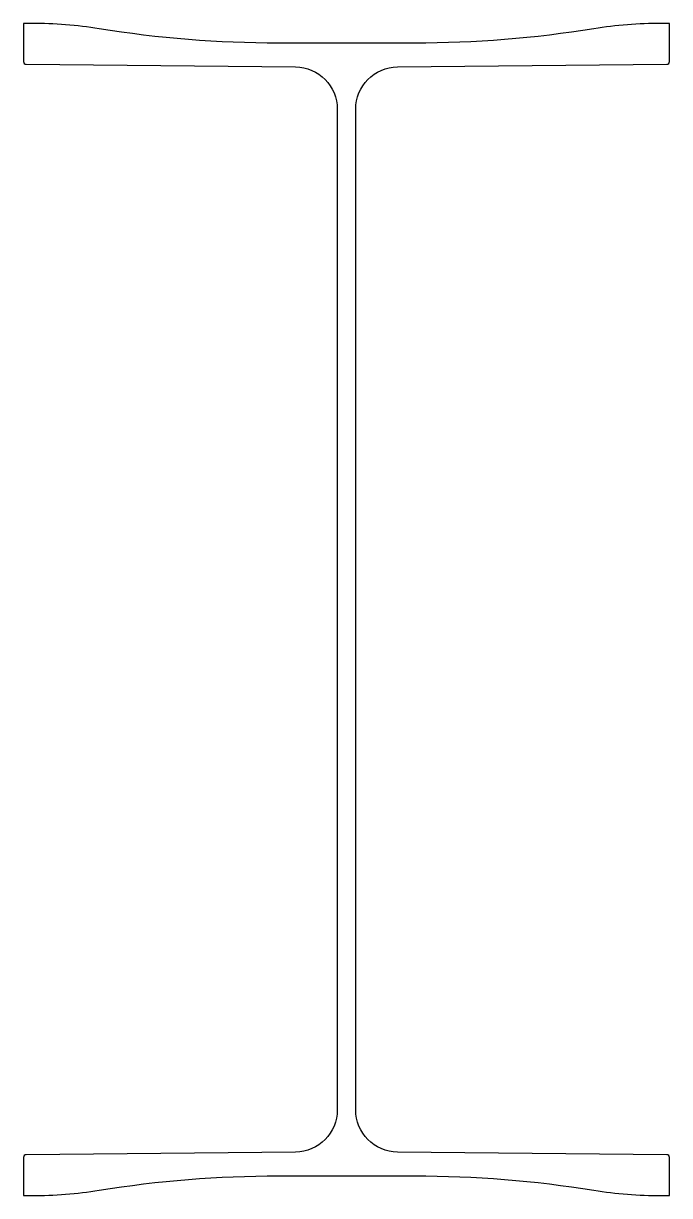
# Model space of a CAD drawing. Header units: millimetres. Extents: x -229 to 229, y -416 to 416.
import ezdxf

# ---------------------------------------------------------------- set-up
doc = ezdxf.new("R2010")
doc.units = ezdxf.units.MM

msp = doc.modelspace()

# ---------------------------------------------------------------- linework, layer by layer
msp.add_lwpolyline([(-6.5, -354.8, -0.411288), (-36.2, -384.8), (-227.02, -386.71, 0.411288), (-229, -388.71), (-229, -415.65), (-223, -415.65, 0.039881), (-175.37, -411.85, -0.039881), (-48.36, -401.7), (0, -401.7), (48.36, -401.7, -0.039881), (175.37, -411.85, 0.039881), (223, -415.65), (229, -415.65), (229, -388.71, 0.411288), (227.02, -386.71), (36.2, -384.8, -0.411288), (6.5, -354.8), (6.5, 354.8, -0.411288), (36.2, 384.8), (227.02, 386.71, 0.411288), (229, 388.71), (229, 415.65), (223, 415.65, 0.039881), (175.37, 411.85, -0.039881), (48.36, 401.7), (0, 401.7), (-48.36, 401.7, -0.039881), (-175.37, 411.85, 0.039881), (-223, 415.65), (-229, 415.65), (-229, 388.71, 0.411288), (-227.02, 386.71), (-36.2, 384.8, -0.411288), (-6.5, 354.8)], format="xyb", close=True)

doc.saveas('drawing.dxf')
